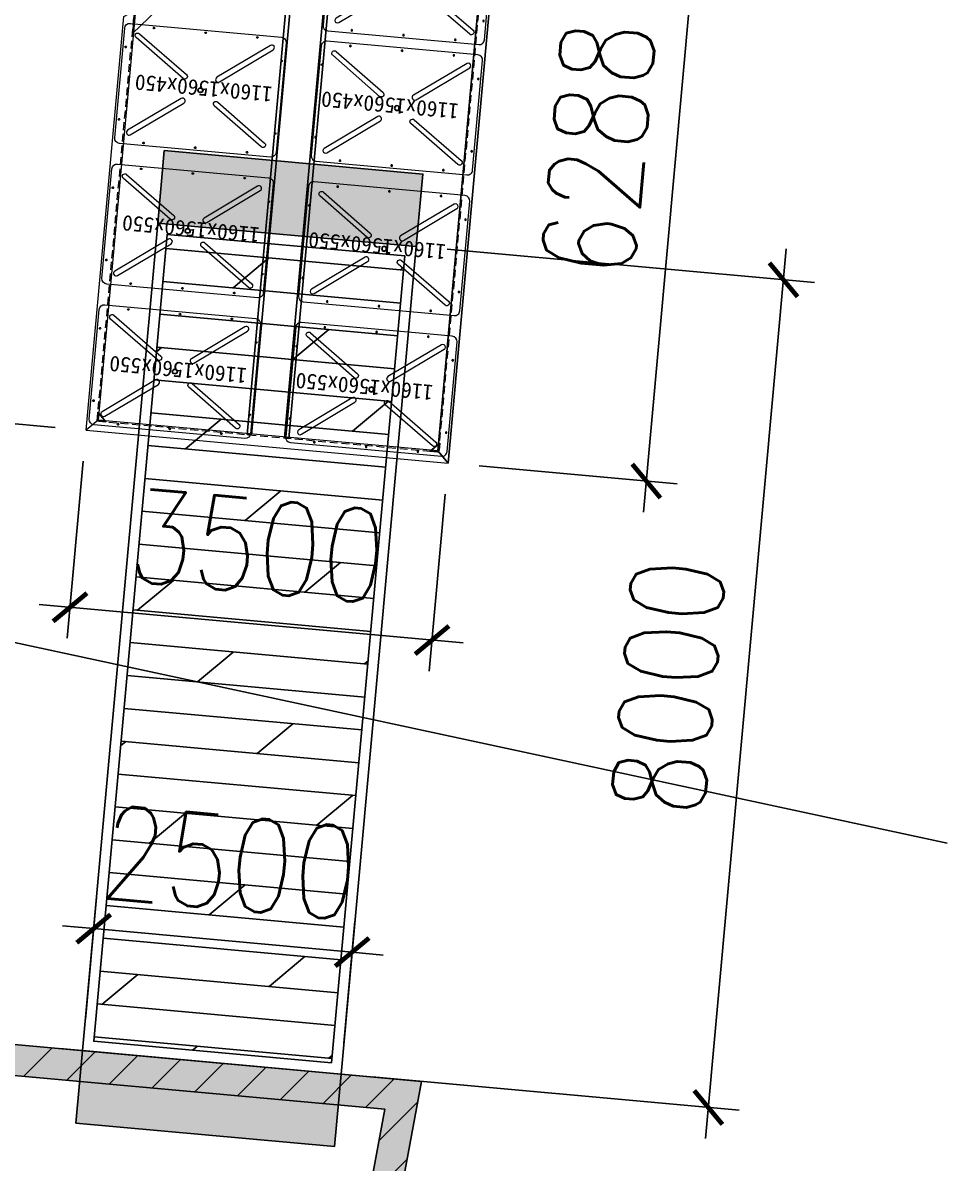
# Model space of a CAD drawing. Header units: millimetres. Extents: x 11827 to 862553, y 15071 to 134256.
# Drawn here: x 587937 to 596839, y 63562 to 74541 of the extents above; entities that cross this region are included whole.
import ezdxf

# ---------------------------------------------------------------- set-up
doc = ezdxf.new("R2010")
doc.units = ezdxf.units.MM
doc.linetypes.add('CENTER', pattern=[2, 1.25, -0.25, 0.25, -0.25])
doc.linetypes.add('HIDDEN', pattern=[0.375, 0.25, -0.125])
for name, color, linetype, lineweight in [('加强板', 140, 'Continuous', 18), ('文本', 3, 'Continuous', 13), ('浮箱', 160, 'Continuous', 20), ('结构', 52, 'Continuous', 18), ('虚线', 8, 'Continuous', 0), ('铝主梁', 3, 'Continuous', 9)]:
    doc.layers.add(name, color=color, linetype=linetype, lineweight=lineweight)
for name, color, linetype in [('卡槽', 242, 'Continuous'), ('抱桩器', 255, 'Continuous'), ('铝横梁', 220, 'Continuous')]:
    doc.layers.add(name, color=color, linetype=linetype)
doc.styles.add('Arial', font='')
doc.styles.add('HZTXT', font='txtw.shx', dxfattribs={"width": 0.8, "bigfont": 'hztxtw.shx'})
doc.styles.get('Arial').set_extended_font_data('STXihei')
doc.dimstyles.new('DIM-300', dxfattribs={"dimscale": 300, "dimtxt": 3, "dimasz": 1, "dimexe": 1, "dimexo": 1, "dimgap": 1, "dimtad": 1, "dimdec": 0, "dimdsep": 46, "dimtxsty": 'HZTXT', "dimblk": 'ARCHTICK', "dimcen": 0, "dimdle": 1, "dimclrd": 9, "dimclre": 9, "dimclrt": 2, "dimadec": 1, "dimazin": 0, "dimtfac": 1, "dimtdec": 0, "dimtix": 1, "dimtmove": 2, "dimatfit": 3, "dimldrblk": 'ARCHTICK', "dimfxl": 10, "dimtolj": 1, "dimtzin": 0, "dimarcsym": 1})

# ---------------------------------------------------------------- blocks, each defined once
blk = doc.blocks.new('thwerg')
at = {"linetype": 'Continuous'}
h = blk.add_hatch(dxfattribs=at)
h.set_pattern_fill('AR-CONC', color=252, scale=5)
h.paths.add_polyline_path([(125890, -32795), (125541, -30956), (144375, -29749), (144792, -28301), (167849, -30703), (167718, -32134), (177330, -33007), (175981, -40288), (177064, -40496), (176008, -49398), (176306, -49434), (177395, -40254), (176330, -40050), (177685, -32738), (168044, -31863), (168175, -30435), (144574, -27977), (144145, -29463), (125184, -30678), (125563, -32683), (121810, -36014), (115445, -36787), (117010, -48533), (117307, -48493), (115782, -37048), (121939, -36301)])
h = blk.add_hatch(dxfattribs=at)
h.set_pattern_fill('ANSI31', color=252, scale=100)
h.paths.add_polyline_path([(144375, -29749), (144792, -28301), (167849, -30703), (167718, -32134), (177330, -33007), (175981, -40288), (177064, -40496), (176008, -49398), (176306, -49434), (177395, -40254), (176330, -40050), (177685, -32738), (168044, -31863), (168175, -30435), (144574, -27977), (144145, -29463), (125184, -30678), (125563, -32683), (121810, -36014), (115445, -36787), (117010, -48533), (117307, -48493), (115782, -37048), (121939, -36301), (125890, -32795), (125541, -30956)])
at = {"color": 252, "linetype": 'Continuous', "flags": 128}
for points, elevation in [([(106933, -30769), (107635, -30369), (114725, -28078), (119240, -25868), (122867, -24992), (126369, -24863), (131244, -25695), (140044, -24946), (146723, -24787), (160192, -25793), (172447, -28232), (182746, -30446)], -32017), ([(144792, -28301), (167849, -30703), (167718, -32134), (177330, -33007), (175981, -40288), (177064, -40496), (176008, -49398), (176306, -49434), (177395, -40254), (176330, -40050), (177685, -32738), (168044, -31863), (168175, -30435), (144574, -27977)], -2496)]:
    blk.add_lwpolyline(points, dxfattribs=dict(at, elevation=elevation))
blk = doc.blocks.new('3x10')
h = blk.add_hatch()
h.set_pattern_fill('ACAD_ISO07W100', color=252, scale=20, angle=90)
h.paths.add_polyline_path([(925837, 2496349), (925137, 2496349), (925137, 2493849), (925837, 2493849)])
h.paths.add_polyline_path([(934537, 2496349), (933837, 2496349), (933837, 2493849), (934537, 2493849)])
h = blk.add_hatch()
h.set_pattern_fill('DOLMIT', color=252, scale=50, angle=90)
h.paths.add_polyline_path([(933737, 2496249), (925937, 2496249), (925937, 2493949), (933737, 2493949)])
at = {"color": 1}
for points in [[(925837, 2496349), (925837, 2493849), (925137, 2493849), (925137, 2496349)], [(933837, 2496349), (933837, 2493849), (934537, 2493849), (934537, 2496349)]]:
    blk.add_lwpolyline(points, close=True, dxfattribs=at)
at = {"layer": '抱桩器', "color": 1}
for points in [[(925837, 2493849), (933837, 2493849), (933837, 2496349), (925837, 2496349)], [(925937, 2493949), (933737, 2493949), (933737, 2496249), (925937, 2496249)]]:
    blk.add_lwpolyline(points, close=True, dxfattribs=at)
blk = doc.blocks.new('_ArchTick')
at = {"color": 0, "linetype": 'ByBlock', "lineweight": 100, "const_width": 0.15}
blk.add_lwpolyline([(-0.5, -0.5), (0.5, 0.5)], dxfattribs=at)
blk = doc.blocks.new('*D199')
at = {"color": 9, "lineweight": -2, "transparency": 16777216}
for p, q in [((588540, 64945), (588647, 66119)), ((591030, 64718), (591136, 65892)), ((588620, 65820), (588321, 65847)), ((588620, 65820), (591109, 65594)), ((591109, 65594), (591408, 65566))]:
    blk.add_line(p, q, dxfattribs=at)
at = {"layer": 'Defpoints', "color": 0, "transparency": 16777216}
for p in [(591109, 65594), (588513, 64646, 29521), (591003, 64420, 29521)]:
    blk.add_point(p, dxfattribs=at)
at = {"color": 9, "lineweight": -2, "transparency": 16777216, "xscale": 300, "yscale": 300, "zscale": 300}
for p, rotation in [((588620, 65820), 354.8075966638558), ((591109, 65594), 174.8075966638558)]:
    blk.add_blockref('_ArchTick', p, dxfattribs=dict(at, rotation=rotation))
at = {"color": 2, "transparency": 16777216, "insert": (589932, 66454), "char_height": 900, "attachment_point": 5, "rotation": 354.8076, "style": 'HZTXT'}
blk.add_mtext('\\A1;2500', dxfattribs=at)
blk = doc.blocks.new('*D200')
at = {"color": 9, "lineweight": -2, "transparency": 16777216}
for p, q in [((592025, 72360), (595561, 72039)), ((595290, 72364), (594511, 63800)), ((591301, 64393), (594837, 64071))]:
    blk.add_line(p, q, dxfattribs=at)
at = {"layer": 'Defpoints', "color": 0, "transparency": 16777216}
for p in [(591727, 72387, 29521), (591003, 64420, 29521), (594539, 64098)]:
    blk.add_point(p, dxfattribs=at)
at = {"color": 9, "lineweight": -2, "transparency": 16777216, "xscale": 300, "yscale": 300, "zscale": 300}
for p, rotation in [((595263, 72066), 84.80759666385475), ((594539, 64098), 264.8075966638548)]:
    blk.add_blockref('_ArchTick', p, dxfattribs=dict(at, rotation=rotation))
at = {"color": 2, "transparency": 16777216, "insert": (594154, 68150), "char_height": 900, "attachment_point": 5, "rotation": 84.8076, "style": 'HZTXT'}
blk.add_mtext('\\A1;8000', dxfattribs=at)
blk = doc.blocks.new('*U681')
at = {"layer": '浮箱', "color": 5, "linetype": 'Continuous'}
for p, q in [((-730, 580), (730, 580)), ((-780, -530), (-780, 530)), ((780, 530), (780, -530)), ((730, -580), (-730, -580))]:
    blk.add_line(p, q, dxfattribs=at)
at = {"layer": '浮箱', "color": 1, "linetype": 'CENTER', "ltscale": 9.652}
for p, q in [((-489, 555), (-510, 555)), ((-500, 565), (-500, 544)), ((11, 555), (-10, 555)), ((0, 565), (0, 544)), ((511, 555), (490, 555)), ((500, 565), (500, 544)), ((-744, 350), (-765, 350)), ((-755, 360), (-755, 339)), ((766, 350), (745, 350)), ((755, 360), (755, 339)), ((-744, -350), (-765, -350)), ((-755, -340), (-755, -361)), ((766, -350), (745, -350)), ((755, -340), (755, -361)), ((-500, -545), (-500, -566)), ((0, -545), (0, -566)), ((500, -545), (500, -566)), ((-489, -555), (-510, -555)), ((11, -555), (-10, -555)), ((511, -555), (490, -555))]:
    blk.add_line(p, q, dxfattribs=at)
at = {"layer": '浮箱', "linetype": 'Continuous'}
for p, q in [((601, 580), (601, 580)), ((606, 580), (606, 580)), ((606, 580), (606, 580)), ((606, 580), (606, 580)), ((607, 580), (607, 580)), ((607, 580), (607, 580)), ((607, 580), (607, 580)), ((613, 580), (613, 580)), ((-780, 412), (-780, 412)), ((-780, 407), (-780, 407)), ((-780, 407), (-780, 407)), ((-780, 407), (-780, 407)), ((-780, 406), (-780, 406)), ((-780, 406), (-780, 406)), ((-780, 406), (-780, 406)), ((-780, 401), (-780, 401))]:
    blk.add_line(p, q, dxfattribs=at)
at = {"layer": '浮箱', "color": 5, "linetype": 'Continuous'}
for points in [[(-663, 448, -1), (-634, 489), (-147, 137, -0.999989), (-177, 97), (-663, 448)], [(662, 450, 1), (632, 491), (147, 138, 0.999989), (176, 97), (662, 450)], [(-663, -448, 1), (-634, -489), (-147, -137, 0.999989), (-177, -97), (-663, -448)], [(662, -451, -1), (632, -491), (147, -138, -0.999989), (176, -98), (662, -451)]]:
    blk.add_lwpolyline(points, format="xyb", dxfattribs=at)
blk.add_lwpolyline([(15, 20), (15, 20)], dxfattribs=at)
at = {"layer": '浮箱', "color": 9, "linetype": 'Continuous'}
for centre in [(-500, 555), (0, 555), (500, 555), (-755, 350), (755, 350), (-755, -350), (755, -350), (-500, -555), (0, -555), (500, -555)]:
    blk.add_circle(centre, 7.5, dxfattribs=at)
at = {"layer": '浮箱', "color": 5, "linetype": 'Continuous'}
for radius in [25, 20]:
    blk.add_circle((0, 0), radius, dxfattribs=at)
at = {"layer": '浮箱', "color": 5, "linetype": 'Continuous', "extrusion": (0, 0, -1)}
for centre, start, end in [((730, 530), 0, 90), ((-730, 530), 90, 180), ((730, -530), 270, 0), ((-730, -530), 180, 270)]:
    blk.add_arc(centre, 50, start, end, dxfattribs=at)
blk = doc.blocks.new('*U680')
at = {"color": 0, "linetype": 'ByBlock', "lineweight": -2, "transparency": 16777216}
blk.add_blockref('*U681', (0, 0), dxfattribs=at)
blk = doc.blocks.new('*U685')
at = {"layer": '浮箱', "color": 5, "linetype": 'Continuous'}
for p, q in [((-730, 580), (730, 580)), ((-780, -530), (-780, 530)), ((780, 530), (780, -530)), ((730, -580), (-730, -580))]:
    blk.add_line(p, q, dxfattribs=at)
at = {"layer": '浮箱', "color": 1, "linetype": 'CENTER', "ltscale": 9.652}
for p, q in [((-489, 555), (-510, 555)), ((-500, 565), (-500, 544)), ((11, 555), (-10, 555)), ((0, 565), (0, 544)), ((511, 555), (490, 555)), ((500, 565), (500, 544)), ((-744, 350), (-765, 350)), ((-755, 360), (-755, 339)), ((766, 350), (745, 350)), ((755, 360), (755, 339)), ((-744, -350), (-765, -350)), ((-755, -340), (-755, -361)), ((766, -350), (745, -350)), ((755, -340), (755, -361)), ((-500, -545), (-500, -566)), ((0, -545), (0, -566)), ((500, -545), (500, -566)), ((-489, -555), (-510, -555)), ((11, -555), (-10, -555)), ((511, -555), (490, -555))]:
    blk.add_line(p, q, dxfattribs=at)
at = {"layer": '浮箱', "linetype": 'Continuous'}
for p, q in [((601, 580), (601, 580)), ((606, 580), (606, 580)), ((606, 580), (606, 580)), ((606, 580), (606, 580)), ((607, 580), (607, 580)), ((607, 580), (607, 580)), ((607, 580), (607, 580)), ((613, 580), (613, 580)), ((-780, 412), (-780, 412)), ((-780, 407), (-780, 407)), ((-780, 407), (-780, 407)), ((-780, 407), (-780, 407)), ((-780, 406), (-780, 406)), ((-780, 406), (-780, 406)), ((-780, 406), (-780, 406)), ((-780, 401), (-780, 401))]:
    blk.add_line(p, q, dxfattribs=at)
at = {"layer": '浮箱', "color": 5, "linetype": 'Continuous'}
for points in [[(-663, 448, -1), (-634, 489), (-147, 137, -0.999989), (-177, 97), (-663, 448)], [(662, 450, 1), (632, 491), (147, 138, 0.999989), (176, 97), (662, 450)], [(-663, -448, 1), (-634, -489), (-147, -137, 0.999989), (-177, -97), (-663, -448)], [(662, -451, -1), (632, -491), (147, -138, -0.999989), (176, -98), (662, -451)]]:
    blk.add_lwpolyline(points, format="xyb", dxfattribs=at)
blk.add_lwpolyline([(15, 20), (15, 20)], dxfattribs=at)
at = {"layer": '浮箱', "color": 9, "linetype": 'Continuous'}
for centre in [(-500, 555), (0, 555), (500, 555), (-755, 350), (755, 350), (-755, -350), (755, -350), (-500, -555), (0, -555), (500, -555)]:
    blk.add_circle(centre, 7.5, dxfattribs=at)
at = {"layer": '浮箱', "color": 5, "linetype": 'Continuous'}
for radius in [25, 20]:
    blk.add_circle((0, 0), radius, dxfattribs=at)
at = {"layer": '浮箱', "color": 5, "linetype": 'Continuous', "extrusion": (0, 0, -1)}
for centre, start, end in [((730, 530), 0, 90), ((-730, 530), 90, 180), ((730, -530), 270, 0), ((-730, -530), 180, 270)]:
    blk.add_arc(centre, 50, start, end, dxfattribs=at)
blk = doc.blocks.new('*U684')
at = {"color": 0, "linetype": 'ByBlock', "lineweight": -2, "transparency": 16777216}
blk.add_blockref('*U685', (0, 0), dxfattribs=at)
blk = doc.blocks.new('*U675')
at = {"layer": '浮箱', "color": 5, "linetype": 'Continuous'}
for p, q in [((-730, 580), (730, 580)), ((-780, -530), (-780, 530)), ((780, 530), (780, -530)), ((730, -580), (-730, -580))]:
    blk.add_line(p, q, dxfattribs=at)
at = {"layer": '浮箱', "color": 1, "linetype": 'CENTER', "ltscale": 9.652}
for p, q in [((-489, 555), (-510, 555)), ((-500, 565), (-500, 544)), ((11, 555), (-10, 555)), ((0, 565), (0, 544)), ((511, 555), (490, 555)), ((500, 565), (500, 544)), ((-744, 350), (-765, 350)), ((-755, 360), (-755, 339)), ((766, 350), (745, 350)), ((755, 360), (755, 339)), ((-744, -350), (-765, -350)), ((-755, -340), (-755, -361)), ((766, -350), (745, -350)), ((755, -340), (755, -361)), ((-500, -545), (-500, -566)), ((0, -545), (0, -566)), ((500, -545), (500, -566)), ((-489, -555), (-510, -555)), ((11, -555), (-10, -555)), ((511, -555), (490, -555))]:
    blk.add_line(p, q, dxfattribs=at)
at = {"layer": '浮箱', "linetype": 'Continuous'}
for p, q in [((601, 580), (601, 580)), ((606, 580), (606, 580)), ((606, 580), (606, 580)), ((606, 580), (606, 580)), ((607, 580), (607, 580)), ((607, 580), (607, 580)), ((607, 580), (607, 580)), ((613, 580), (613, 580)), ((-780, 412), (-780, 412)), ((-780, 407), (-780, 407)), ((-780, 407), (-780, 407)), ((-780, 407), (-780, 407)), ((-780, 406), (-780, 406)), ((-780, 406), (-780, 406)), ((-780, 406), (-780, 406)), ((-780, 401), (-780, 401))]:
    blk.add_line(p, q, dxfattribs=at)
at = {"layer": '浮箱', "color": 5, "linetype": 'Continuous'}
for points in [[(-663, 448, -1), (-634, 489), (-147, 137, -0.999989), (-177, 97), (-663, 448)], [(662, 450, 1), (632, 491), (147, 138, 0.999989), (176, 97), (662, 450)], [(-663, -448, 1), (-634, -489), (-147, -137, 0.999989), (-177, -97), (-663, -448)], [(662, -451, -1), (632, -491), (147, -138, -0.999989), (176, -98), (662, -451)]]:
    blk.add_lwpolyline(points, format="xyb", dxfattribs=at)
blk.add_lwpolyline([(15, 20), (15, 20)], dxfattribs=at)
at = {"layer": '浮箱', "color": 9, "linetype": 'Continuous'}
for centre in [(-500, 555), (0, 555), (500, 555), (-755, 350), (755, 350), (-755, -350), (755, -350), (-500, -555), (0, -555), (500, -555)]:
    blk.add_circle(centre, 7.5, dxfattribs=at)
at = {"layer": '浮箱', "color": 5, "linetype": 'Continuous'}
for radius in [25, 20]:
    blk.add_circle((0, 0), radius, dxfattribs=at)
at = {"layer": '浮箱', "color": 5, "linetype": 'Continuous', "extrusion": (0, 0, -1)}
for centre, start, end in [((730, 530), 0, 90), ((-730, 530), 90, 180), ((730, -530), 270, 0), ((-730, -530), 180, 270)]:
    blk.add_arc(centre, 50, start, end, dxfattribs=at)
blk = doc.blocks.new('*U674')
at = {"color": 0, "linetype": 'ByBlock', "lineweight": -2, "transparency": 16777216}
blk.add_blockref('*U675', (0, 0), dxfattribs=at)
blk = doc.blocks.new('*U687')
at = {"layer": '浮箱', "color": 5, "linetype": 'Continuous'}
for p, q in [((-730, 580), (730, 580)), ((-780, -530), (-780, 530)), ((780, 530), (780, -530)), ((730, -580), (-730, -580))]:
    blk.add_line(p, q, dxfattribs=at)
at = {"layer": '浮箱', "color": 1, "linetype": 'CENTER', "ltscale": 9.652}
for p, q in [((-489, 555), (-510, 555)), ((-500, 565), (-500, 544)), ((11, 555), (-10, 555)), ((0, 565), (0, 544)), ((511, 555), (490, 555)), ((500, 565), (500, 544)), ((-744, 350), (-765, 350)), ((-755, 360), (-755, 339)), ((766, 350), (745, 350)), ((755, 360), (755, 339)), ((-744, -350), (-765, -350)), ((-755, -340), (-755, -361)), ((766, -350), (745, -350)), ((755, -340), (755, -361)), ((-500, -545), (-500, -566)), ((0, -545), (0, -566)), ((500, -545), (500, -566)), ((-489, -555), (-510, -555)), ((11, -555), (-10, -555)), ((511, -555), (490, -555))]:
    blk.add_line(p, q, dxfattribs=at)
at = {"layer": '浮箱', "linetype": 'Continuous'}
for p, q in [((601, 580), (601, 580)), ((606, 580), (606, 580)), ((606, 580), (606, 580)), ((606, 580), (606, 580)), ((607, 580), (607, 580)), ((607, 580), (607, 580)), ((607, 580), (607, 580)), ((613, 580), (613, 580)), ((-780, 412), (-780, 412)), ((-780, 407), (-780, 407)), ((-780, 407), (-780, 407)), ((-780, 407), (-780, 407)), ((-780, 406), (-780, 406)), ((-780, 406), (-780, 406)), ((-780, 406), (-780, 406)), ((-780, 401), (-780, 401))]:
    blk.add_line(p, q, dxfattribs=at)
at = {"layer": '浮箱', "color": 5, "linetype": 'Continuous'}
for points in [[(-663, 448, -1), (-634, 489), (-147, 137, -0.999989), (-177, 97), (-663, 448)], [(662, 450, 1), (632, 491), (147, 138, 0.999989), (176, 97), (662, 450)], [(-663, -448, 1), (-634, -489), (-147, -137, 0.999989), (-177, -97), (-663, -448)], [(662, -451, -1), (632, -491), (147, -138, -0.999989), (176, -98), (662, -451)]]:
    blk.add_lwpolyline(points, format="xyb", dxfattribs=at)
blk.add_lwpolyline([(15, 20), (15, 20)], dxfattribs=at)
at = {"layer": '浮箱', "color": 9, "linetype": 'Continuous'}
for centre in [(-500, 555), (0, 555), (500, 555), (-755, 350), (755, 350), (-755, -350), (755, -350), (-500, -555), (0, -555), (500, -555)]:
    blk.add_circle(centre, 7.5, dxfattribs=at)
at = {"layer": '浮箱', "color": 5, "linetype": 'Continuous'}
for radius in [25, 20]:
    blk.add_circle((0, 0), radius, dxfattribs=at)
at = {"layer": '浮箱', "color": 5, "linetype": 'Continuous', "extrusion": (0, 0, -1)}
for centre, start, end in [((730, 530), 0, 90), ((-730, 530), 90, 180), ((730, -530), 270, 0), ((-730, -530), 180, 270)]:
    blk.add_arc(centre, 50, start, end, dxfattribs=at)
blk = doc.blocks.new('*U686')
at = {"color": 0, "linetype": 'ByBlock', "lineweight": -2, "transparency": 16777216}
blk.add_blockref('*U687', (0, 0), dxfattribs=at)
blk = doc.blocks.new('*U683')
at = {"layer": '浮箱', "color": 5, "linetype": 'Continuous'}
for p, q in [((-730, 580), (730, 580)), ((-780, -530), (-780, 530)), ((780, 530), (780, -530)), ((730, -580), (-730, -580))]:
    blk.add_line(p, q, dxfattribs=at)
at = {"layer": '浮箱', "color": 1, "linetype": 'CENTER', "ltscale": 9.652}
for p, q in [((-489, 555), (-510, 555)), ((-500, 565), (-500, 544)), ((11, 555), (-10, 555)), ((0, 565), (0, 544)), ((511, 555), (490, 555)), ((500, 565), (500, 544)), ((-744, 350), (-765, 350)), ((-755, 360), (-755, 339)), ((766, 350), (745, 350)), ((755, 360), (755, 339)), ((-744, -350), (-765, -350)), ((-755, -340), (-755, -361)), ((766, -350), (745, -350)), ((755, -340), (755, -361)), ((-500, -545), (-500, -566)), ((0, -545), (0, -566)), ((500, -545), (500, -566)), ((-489, -555), (-510, -555)), ((11, -555), (-10, -555)), ((511, -555), (490, -555))]:
    blk.add_line(p, q, dxfattribs=at)
at = {"layer": '浮箱', "linetype": 'Continuous'}
for p, q in [((601, 580), (601, 580)), ((606, 580), (606, 580)), ((606, 580), (606, 580)), ((606, 580), (606, 580)), ((607, 580), (607, 580)), ((607, 580), (607, 580)), ((607, 580), (607, 580)), ((613, 580), (613, 580)), ((-780, 412), (-780, 412)), ((-780, 407), (-780, 407)), ((-780, 407), (-780, 407)), ((-780, 407), (-780, 407)), ((-780, 406), (-780, 406)), ((-780, 406), (-780, 406)), ((-780, 406), (-780, 406)), ((-780, 401), (-780, 401))]:
    blk.add_line(p, q, dxfattribs=at)
at = {"layer": '浮箱', "color": 5, "linetype": 'Continuous'}
for points in [[(-663, 448, -1), (-634, 489), (-147, 137, -0.999989), (-177, 97), (-663, 448)], [(662, 450, 1), (632, 491), (147, 138, 0.999989), (176, 97), (662, 450)], [(-663, -448, 1), (-634, -489), (-147, -137, 0.999989), (-177, -97), (-663, -448)], [(662, -451, -1), (632, -491), (147, -138, -0.999989), (176, -98), (662, -451)]]:
    blk.add_lwpolyline(points, format="xyb", dxfattribs=at)
blk.add_lwpolyline([(15, 20), (15, 20)], dxfattribs=at)
at = {"layer": '浮箱', "color": 9, "linetype": 'Continuous'}
for centre in [(-500, 555), (0, 555), (500, 555), (-755, 350), (755, 350), (-755, -350), (755, -350), (-500, -555), (0, -555), (500, -555)]:
    blk.add_circle(centre, 7.5, dxfattribs=at)
at = {"layer": '浮箱', "color": 5, "linetype": 'Continuous'}
for radius in [25, 20]:
    blk.add_circle((0, 0), radius, dxfattribs=at)
at = {"layer": '浮箱', "color": 5, "linetype": 'Continuous', "extrusion": (0, 0, -1)}
for centre, start, end in [((730, 530), 0, 90), ((-730, 530), 90, 180), ((730, -530), 270, 0), ((-730, -530), 180, 270)]:
    blk.add_arc(centre, 50, start, end, dxfattribs=at)
blk = doc.blocks.new('*U682')
at = {"color": 0, "linetype": 'ByBlock', "lineweight": -2, "transparency": 16777216}
blk.add_blockref('*U683', (0, 0), dxfattribs=at)
blk = doc.blocks.new('*U677')
at = {"layer": '浮箱', "color": 5, "linetype": 'Continuous'}
for p, q in [((-730, 580), (730, 580)), ((-780, -530), (-780, 530)), ((780, 530), (780, -530)), ((730, -580), (-730, -580))]:
    blk.add_line(p, q, dxfattribs=at)
at = {"layer": '浮箱', "color": 1, "linetype": 'CENTER', "ltscale": 9.652}
for p, q in [((-489, 555), (-510, 555)), ((-500, 565), (-500, 544)), ((11, 555), (-10, 555)), ((0, 565), (0, 544)), ((511, 555), (490, 555)), ((500, 565), (500, 544)), ((-744, 350), (-765, 350)), ((-755, 360), (-755, 339)), ((766, 350), (745, 350)), ((755, 360), (755, 339)), ((-744, -350), (-765, -350)), ((-755, -340), (-755, -361)), ((766, -350), (745, -350)), ((755, -340), (755, -361)), ((-500, -545), (-500, -566)), ((0, -545), (0, -566)), ((500, -545), (500, -566)), ((-489, -555), (-510, -555)), ((11, -555), (-10, -555)), ((511, -555), (490, -555))]:
    blk.add_line(p, q, dxfattribs=at)
at = {"layer": '浮箱', "linetype": 'Continuous'}
for p, q in [((601, 580), (601, 580)), ((606, 580), (606, 580)), ((606, 580), (606, 580)), ((606, 580), (606, 580)), ((607, 580), (607, 580)), ((607, 580), (607, 580)), ((607, 580), (607, 580)), ((613, 580), (613, 580)), ((-780, 412), (-780, 412)), ((-780, 407), (-780, 407)), ((-780, 407), (-780, 407)), ((-780, 407), (-780, 407)), ((-780, 406), (-780, 406)), ((-780, 406), (-780, 406)), ((-780, 406), (-780, 406)), ((-780, 401), (-780, 401))]:
    blk.add_line(p, q, dxfattribs=at)
at = {"layer": '浮箱', "color": 5, "linetype": 'Continuous'}
for points in [[(-663, 448, -1), (-634, 489), (-147, 137, -0.999989), (-177, 97), (-663, 448)], [(662, 450, 1), (632, 491), (147, 138, 0.999989), (176, 97), (662, 450)], [(-663, -448, 1), (-634, -489), (-147, -137, 0.999989), (-177, -97), (-663, -448)], [(662, -451, -1), (632, -491), (147, -138, -0.999989), (176, -98), (662, -451)]]:
    blk.add_lwpolyline(points, format="xyb", dxfattribs=at)
blk.add_lwpolyline([(15, 20), (15, 20)], dxfattribs=at)
at = {"layer": '浮箱', "color": 9, "linetype": 'Continuous'}
for centre in [(-500, 555), (0, 555), (500, 555), (-755, 350), (755, 350), (-755, -350), (755, -350), (-500, -555), (0, -555), (500, -555)]:
    blk.add_circle(centre, 7.5, dxfattribs=at)
at = {"layer": '浮箱', "color": 5, "linetype": 'Continuous'}
for radius in [25, 20]:
    blk.add_circle((0, 0), radius, dxfattribs=at)
at = {"layer": '浮箱', "color": 5, "linetype": 'Continuous', "extrusion": (0, 0, -1)}
for centre, start, end in [((730, 530), 0, 90), ((-730, 530), 90, 180), ((730, -530), 270, 0), ((-730, -530), 180, 270)]:
    blk.add_arc(centre, 50, start, end, dxfattribs=at)
blk = doc.blocks.new('*U676')
at = {"color": 0, "linetype": 'ByBlock', "lineweight": -2, "transparency": 16777216}
blk.add_blockref('*U677', (0, 0), dxfattribs=at)
blk = doc.blocks.new('*U679')
at = {"layer": '浮箱', "color": 5, "linetype": 'Continuous'}
for p, q in [((-730, 580), (730, 580)), ((-780, -530), (-780, 530)), ((780, 530), (780, -530)), ((730, -580), (-730, -580))]:
    blk.add_line(p, q, dxfattribs=at)
at = {"layer": '浮箱', "color": 1, "linetype": 'CENTER', "ltscale": 9.652}
for p, q in [((-489, 555), (-510, 555)), ((-500, 565), (-500, 544)), ((11, 555), (-10, 555)), ((0, 565), (0, 544)), ((511, 555), (490, 555)), ((500, 565), (500, 544)), ((-744, 350), (-765, 350)), ((-755, 360), (-755, 339)), ((766, 350), (745, 350)), ((755, 360), (755, 339)), ((-744, -350), (-765, -350)), ((-755, -340), (-755, -361)), ((766, -350), (745, -350)), ((755, -340), (755, -361)), ((-500, -545), (-500, -566)), ((0, -545), (0, -566)), ((500, -545), (500, -566)), ((-489, -555), (-510, -555)), ((11, -555), (-10, -555)), ((511, -555), (490, -555))]:
    blk.add_line(p, q, dxfattribs=at)
at = {"layer": '浮箱', "linetype": 'Continuous'}
for p, q in [((601, 580), (601, 580)), ((606, 580), (606, 580)), ((606, 580), (606, 580)), ((606, 580), (606, 580)), ((607, 580), (607, 580)), ((607, 580), (607, 580)), ((607, 580), (607, 580)), ((613, 580), (613, 580)), ((-780, 412), (-780, 412)), ((-780, 407), (-780, 407)), ((-780, 407), (-780, 407)), ((-780, 407), (-780, 407)), ((-780, 406), (-780, 406)), ((-780, 406), (-780, 406)), ((-780, 406), (-780, 406)), ((-780, 401), (-780, 401))]:
    blk.add_line(p, q, dxfattribs=at)
at = {"layer": '浮箱', "color": 5, "linetype": 'Continuous'}
for points in [[(-663, 448, -1), (-634, 489), (-147, 137, -0.999989), (-177, 97), (-663, 448)], [(662, 450, 1), (632, 491), (147, 138, 0.999989), (176, 97), (662, 450)], [(-663, -448, 1), (-634, -489), (-147, -137, 0.999989), (-177, -97), (-663, -448)], [(662, -451, -1), (632, -491), (147, -138, -0.999989), (176, -98), (662, -451)]]:
    blk.add_lwpolyline(points, format="xyb", dxfattribs=at)
blk.add_lwpolyline([(15, 20), (15, 20)], dxfattribs=at)
at = {"layer": '浮箱', "color": 9, "linetype": 'Continuous'}
for centre in [(-500, 555), (0, 555), (500, 555), (-755, 350), (755, 350), (-755, -350), (755, -350), (-500, -555), (0, -555), (500, -555)]:
    blk.add_circle(centre, 7.5, dxfattribs=at)
at = {"layer": '浮箱', "color": 5, "linetype": 'Continuous'}
for radius in [25, 20]:
    blk.add_circle((0, 0), radius, dxfattribs=at)
at = {"layer": '浮箱', "color": 5, "linetype": 'Continuous', "extrusion": (0, 0, -1)}
for centre, start, end in [((730, 530), 0, 90), ((-730, 530), 90, 180), ((730, -530), 270, 0), ((-730, -530), 180, 270)]:
    blk.add_arc(centre, 50, start, end, dxfattribs=at)
blk = doc.blocks.new('*U678')
at = {"color": 0, "linetype": 'ByBlock', "lineweight": -2, "transparency": 16777216}
blk.add_blockref('*U679', (0, 0), dxfattribs=at)
blk = doc.blocks.new('*D702')
at = {"color": 9, "lineweight": -2, "transparency": 16777216}
for p, q in [((587351, 75045), (586935, 70464)), ((588610, 74630), (587025, 74774)), ((588248, 70646), (586663, 70790))]:
    blk.add_line(p, q, dxfattribs=at)
at = {"layer": 'Defpoints', "color": 0, "transparency": 16777216}
for p in [(588909, 74602, 29521), (586962, 70763), (588547, 70619, 29521)]:
    blk.add_point(p, dxfattribs=at)
at = {"color": 9, "lineweight": -2, "transparency": 16777216, "xscale": 300, "yscale": 300, "zscale": 300}
for p, rotation in [((587324, 74746), 84.81035344409861), ((586962, 70763), 264.8103534440986)]:
    blk.add_blockref('_ArchTick', p, dxfattribs=dict(at, rotation=rotation))
at = {"color": 2, "transparency": 16777216, "insert": (586396, 72822), "char_height": 900, "attachment_point": 5, "rotation": 84.8104, "style": 'HZTXT'}
blk.add_mtext('\\A1;4000', dxfattribs=at)
blk = doc.blocks.new('*D703')
at = {"color": 9, "lineweight": -2, "transparency": 16777216}
for p, q in [((593914, 69830), (594538, 76690)), ((592900, 76538), (594809, 76364)), ((592332, 70275), (594240, 70102))]:
    blk.add_line(p, q, dxfattribs=at)
at = {"layer": 'Defpoints', "color": 0, "transparency": 16777216}
for p in [(592602, 76565, 29521), (594510, 76392), (592033, 70302, 29521)]:
    blk.add_point(p, dxfattribs=at)
at = {"color": 9, "lineweight": -2, "transparency": 16777216, "xscale": 300, "yscale": 300, "zscale": 300}
for p, rotation in [((594510, 76392), 84.81035344409705), ((593942, 70129), 264.810353444097)]:
    blk.add_blockref('_ArchTick', p, dxfattribs=dict(at, rotation=rotation))
at = {"color": 2, "transparency": 16777216, "insert": (593479, 73328), "char_height": 900, "attachment_point": 5, "rotation": 84.8104, "style": 'HZTXT'}
blk.add_mtext('\\A1;6288', dxfattribs=at)
blk = doc.blocks.new('*D704')
at = {"color": 9, "lineweight": -2, "transparency": 16777216}
for p, q in [((588520, 70320), (588365, 68615)), ((592006, 70004), (591851, 68299)), ((592177, 68570), (588094, 68941))]:
    blk.add_line(p, q, dxfattribs=at)
at = {"layer": 'Defpoints', "color": 0, "transparency": 16777216}
for p in [(588547, 70619, 29521), (592033, 70302, 29521), (588392, 68914)]:
    blk.add_point(p, dxfattribs=at)
at = {"color": 9, "lineweight": -2, "transparency": 16777216, "xscale": 300, "yscale": 300, "zscale": 300}
for p, rotation in [((588392, 68914), 174.810353442356), ((591878, 68598), 354.8103534423561)]:
    blk.add_blockref('_ArchTick', p, dxfattribs=dict(at, rotation=rotation))
at = {"color": 2, "transparency": 16777216, "insert": (590203, 69503), "char_height": 900, "attachment_point": 5, "rotation": 354.8104, "style": 'HZTXT'}
blk.add_mtext('\\A1;3500', dxfattribs=at)

msp = doc.modelspace()

# ---------------------------------------------------------------- linework, layer by layer
at = {"layer": '加强板', "color": 5, "elevation": 29521}
msp.add_lwpolyline([(589010.54, 74636.59), (588992.45, 74437.44), (589224.69, 74659.8), (589187.14, 74730.44)], close=True, dxfattribs=at)
at = {"layer": '卡槽', "color": 22, "ltscale": 5000, "elevation": 29521}
for points in [[(590500.07, 70539.9), (590458.24, 70543.7), (590922.26, 75652.67), (590964.09, 75648.87)], [(590097.76, 70576.44), (590139.59, 70572.64), (590582.81, 75452.56), (590540.98, 75456.36)]]:
    msp.add_lwpolyline(points, close=True, dxfattribs=at)
at = {"layer": '结构', "elevation": 29521}
msp.add_lwpolyline([(591778.3, 64349.31), (588292.66, 64665.99)], dxfattribs=at)
at = {"layer": '虚线', "color": 1, "linetype": 'HIDDEN', "ltscale": 300}
for p, q in [((591944.14, 70408.74, 29521), (592498.29, 76509.99, 29521)), ((588653.69, 70707.6, 29521), (589012.43, 74657.41, 29521)), ((588653.69, 70707.6, 29521), (591944.14, 70408.74, 29521))]:
    msp.add_line(p, q, dxfattribs=at)
at = {"layer": '铝主梁', "color": 3, "elevation": 29521}
for points in [[(592487.74, 76504.38), (591935.09, 70419.61), (592032.88, 70302.28), (592601.68, 76564.94)], [(591935.09, 70419.61), (588664.55, 70716.65), (588547.22, 70618.87), (592032.88, 70302.28)]]:
    msp.add_lwpolyline(points, dxfattribs=at)
for points in [[(592601.68, 76564.94), (592032.88, 70302.28), (591935.09, 70419.61), (592487.74, 76504.38)], [(588547.22, 70618.87), (588909.03, 74602.46), (589022.98, 74663.02), (588664.55, 70716.65)], [(592032.88, 70302.28), (591935.09, 70419.61), (588664.55, 70716.65), (588547.22, 70618.87)]]:
    msp.add_lwpolyline(points, close=True, dxfattribs=at)
at = {"layer": '铝横梁', "color": 243, "elevation": 29521}
for points in [[(588670.59, 70706.06), (588655.22, 70724.5), (588661.36, 70792.1), (588738.19, 70699.92)], [(591927.24, 70410.28), (591945.68, 70425.64), (591951.82, 70493.25), (591859.64, 70416.42)]]:
    msp.add_lwpolyline(points, close=True, dxfattribs=at)

# ---------------------------------------------------------------- block references
at = {"xscale": -1, "rotation": 354.8103534440979}
for name, p in [('*U682', (591654.01, 74974.77, 29521)), ('*U678', (591540.04, 73719.94, 29521)), ('*U674', (591417.02, 72365.51, 29521)), ('*U680', (591294.01, 71011.09, 29521))]:
    msp.add_blockref(name, p, dxfattribs=at)
for name, p, rotation in [('*U676', (589647.74, 73891.81, 29521), 354.8103534440979), ('3x10', (2990810.78, -1083350.46, 29521), 84.80670274103691), ('*U686', (589524.72, 72537.38, 29521), 354.8103534440979), ('*U684', (589401.7, 71182.96, 29521), 354.8103534440979)]:
    msp.add_blockref(name, p, dxfattribs=dict(rotation=rotation))
msp.add_blockref('thwerg', (414093.28, 97087.72, 32017))

# ---------------------------------------------------------------- texts
at = {"layer": '文本', "color": 3, "char_height": 150, "width": 649.7175, "rotation": 174.810353, "style": 'Arial'}
for insert, attachment_point in [((590386.83, 73922.75, 29521), 7), ((590818.61, 73883.54, 29521), 9)]:
    msp.add_mtext('\\pxi0.27373;1160x1560x450          ', dxfattribs=dict(at, insert=insert, attachment_point=attachment_point))
at = {"layer": '文本', "color": 1, "char_height": 150, "width": 649.7175, "rotation": 174.810353, "style": 'Arial'}
for insert, attachment_point in [((590263.81, 72568.33, 29521), 7), ((590695.6, 72529.11, 29521), 9), ((590140.8, 71213.9, 29521), 7), ((590572.58, 71174.69, 29521), 9)]:
    msp.add_mtext('\\pxi0.27373;1160x1560x550          ', dxfattribs=dict(at, insert=insert, attachment_point=attachment_point))

# ---------------------------------------------------------------- dimensions: what is measured, and where the dimension line sits
for p1, p2, distance, picture, middle in [((592032.88, 70302.28, 29521), (592601.68, 76564.94, 29521), -1916.59, '*D703', (593479.09, 73328.09)), ((588909.03, 74602.46, 29521), (588547.22, 70618.87, 29521), -1591.88, '*D702', (586395.85, 72822.49)), ((591726.64, 72386.99, 29521), (591002.63, 64419.73, 29521), 3550.58, '*D200', (594153.72, 68149.9)), ((592032.88, 70302.28, 29521), (588547.22, 70618.87, 29521), 1711.68, '*D704', (590203.06, 69502.84)), ((588512.94, 64645.97, 29521), (591002.63, 64419.73, 29521), 1178.7, '*D199', (589932.33, 66453.64))]:
    dim = msp.add_aligned_dim(p1=p1, p2=p2, distance=distance, dimstyle='DIM-300')
    dim.commit()
    dim.dimension.update_dxf_attribs({"geometry": picture, "text_midpoint": middle})

doc.saveas('drawing.dxf')
